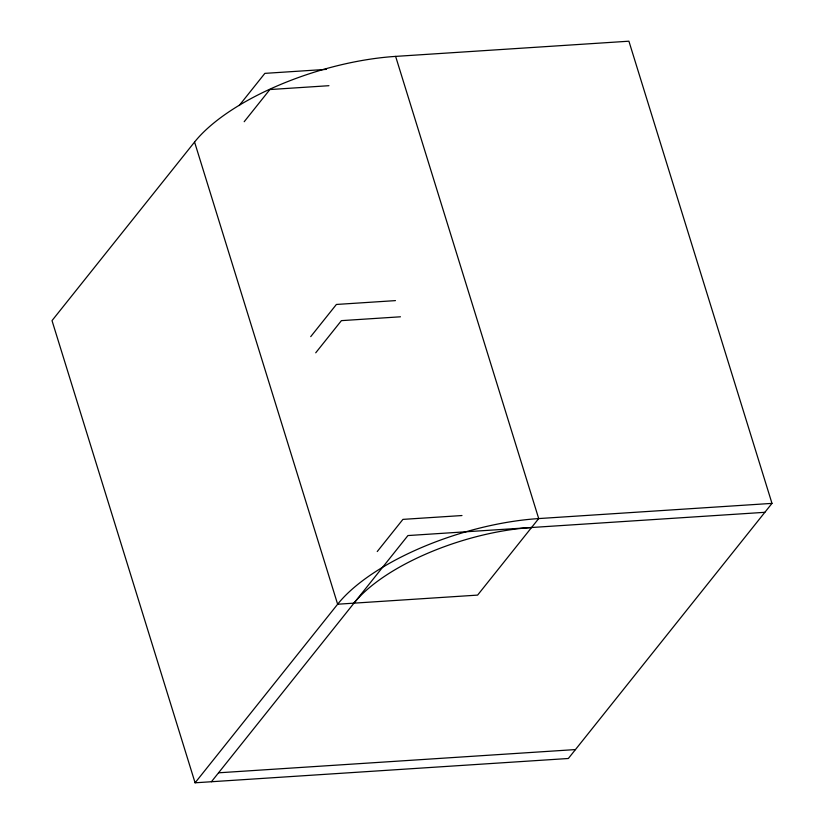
<?xml version="1.0" encoding="UTF-8"?>
<svg xmlns="http://www.w3.org/2000/svg" width="824" height="824" viewBox="0 0 824 824"><rect width="100%" height="100%" fill="white"/><g stroke="black" fill="none" stroke-linecap="round" stroke-linejoin="round"><path stroke-width="1.24" d="M194.567 142.037L52.015 320.618L195.092 782.8L568.344 758.492L771.985 503.382L628.908 41.2L395.623 56.392A158.641 64.014 -17.2 0 0 194.567 142.037L337.634 604.219L195.092 782.8M239.187 105.544L264.864 73.367L326.489 69.36M244.192 121.715L269.87 89.548L328.931 85.696M310.72 336.635L336.398 304.458L395.458 300.616M315.726 352.806L341.404 320.639L400.464 316.797M377.248 551.544L402.926 519.378L461.986 515.536M211.418 781.739L407.932 535.559L764.857 512.312M771.985 503.382L538.7 518.574A158.641 64.014 -17.2 0 0 337.634 604.219L477.611 595.103L538.7 518.574L395.623 56.392M218.545 772.809L575.471 749.572M353.97 603.158A140.132 56.547 -17.2 0 1 531.573 527.504"/></g></svg>
